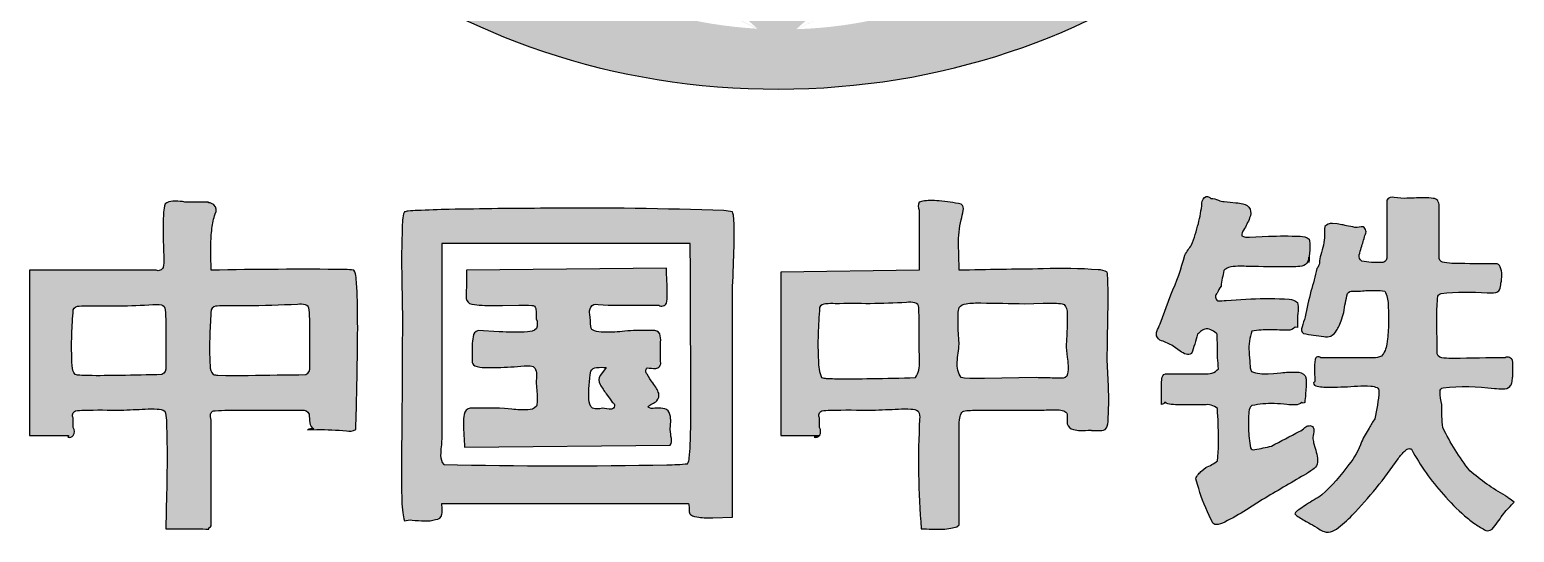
# Model space of a CAD drawing. Extents: x 6827379 to 6887889, y 99218 to 177608.
# Drawn here: x 6885121 to 6886151, y 130806 to 131154 of the extents above; entities that cross this region are included whole.
import ezdxf

# ---------------------------------------------------------------- set-up
doc = ezdxf.new("R2010")
doc.units = 0
doc.header["$LTSCALE"] = 1000
doc.header["$MEASUREMENT"] = 0
doc.linetypes.add('CONTINOUS', pattern=[2000000.0, 1000000.0, 1000000.0])
doc.layers.add('公司徽标', color=7, linetype='Continuous')
doc.layers.add('校对1', color=2, linetype='Continuous')

# ---------------------------------------------------------------- blocks, each defined once
blk = doc.blocks.new('徽标')
h = blk.add_hatch(color=256)
edge = h.paths.add_edge_path()
edge.add_ellipse((364018.3, -335679.1), major_axis=(-869.7, 0), ratio=0.832913, start_angle=188.1305, end_angle=531.8695)
edge.add_line((364879.3, -335781.5), (364645.2, -335781.5))
edge.add_ellipse((364025.8, -335679.1), major_axis=(0, 641.6), ratio=0.977882, start_angle=597.9537, end_angle=620.8115, ccw=False)
edge.add_arc((364026.1, -336728.9), 886.4, 53.1579, 55.1115)
edge.add_line((364533.2, -336001.8), (364546.1, -335950.7))
edge.add_line((364546.1, -335950.7), (364441.5, -335950.7))
edge.add_arc((363803.5, -336965.2), 1198.5, 57.8335, 63.4813)
edge.add_line((364338.6, -335892.8), (364434, -335892.8))
edge.add_line((364434, -335892.8), (364428.4, -335920.5))
edge.add_line((364428.4, -335920.5), (364550.3, -335920.5))
edge.add_line((364550.3, -335920.5), (364576.1, -335823.3))
edge.add_line((364576.1, -335823.3), (364224.8, -335823.3))
edge.add_line((364224.8, -335823.3), (364220.3, -335864))
edge.add_arc((364026.1, -336728.9), 886.4, 77.3511, 78.9883)
edge.add_line((364195.5, -335858.8), (364199.2, -335823.3))
edge.add_line((364199.2, -335823.3), (363851, -335823.3))
edge.add_line((363851, -335823.3), (363856.4, -335858.9))
edge.add_arc((364026.1, -336728.9), 886.4, 101.0415, 102.4571)
edge.add_line((363834.9, -335863.3), (363828.5, -335823.3))
edge.add_line((363828.5, -335823.3), (363470.6, -335823.3))
edge.add_line((363470.6, -335823.3), (363519.5, -336001.6))
edge.add_arc((364026.1, -336728.9), 886.4, 124.8615, 126.8755)
edge.add_ellipse((364025.8, -335679.1), major_axis=(0, 641.6), ratio=0.977882, start_angle=450.9671, end_angle=482.0789, ccw=False)
edge.add_line((363398.5, -335689.9), (363686.8, -335689.9))
edge.add_spline(control_points=[(363686.8, -335689.9), (363688.9, -335722.9), (363691.5, -335765), (363697.3, -335806.6), (363698.7, -335823.3)], knot_values=[2303.032966, 2303.032966, 2303.032966, 2303.032966, 2685.58307, 2791.009081, 2791.009081, 2791.009081, 2791.009081], degree=3, periodic=0)
edge.add_line((363698.7, -335823.3), (363722.2, -335823.3))
edge.add_spline(control_points=[(363722.2, -335823.3), (363721.3, -335818), (363720.6, -335799.6), (363719.2, -335790.1), (363718.7, -335785.9), (363717.8, -335779.1), (363717.5, -335782.1), (363717, -335777.1), (363716.7, -335774.6), (363715.9, -335767), (363715.4, -335762), (363714, -335746.9), (363713.2, -335736.7), (363711.6, -335713.9), (363710.8, -335701.2), (363709.9, -335689.9)], knot_values=[2288.744103, 2288.744103, 2288.744103, 2288.744103, 2352.11953, 2352.11953, 2403.26372, 2403.26372, 2433.243071, 2433.243071, 2463.222421, 2463.222421, 2523.181122, 2523.181122, 2643.098524, 2643.098524, 2791.009081, 2791.009081, 2791.009081, 2791.009081], degree=3, periodic=0)
edge.add_line((363709.9, -335689.9), (363936.6, -335689.9))
edge.add_arc((363799.7, -335509.8), 226.3, 285.3053, 307.2601, ccw=False)
edge.add_arc((363840.1, -335658.9), 71.8, 276.7251, 285.5924, ccw=False)
edge.add_line((363848.5, -335730.2), (363748.9, -335740.7))
edge.add_line((363748.9, -335740.7), (363743.4, -335741))
edge.add_arc((363742.9, -335762), 21, 88.7111, 119.3613)
edge.add_arc((363736.6, -335751.8), 9.08, 116.4483, 177.5678)
edge.add_line((363727.6, -335751.4), (363727.6, -335794.9))
edge.add_line((363727.6, -335794.9), (364309.6, -335794.9))
edge.add_line((364309.6, -335794.9), (364309.6, -335751.4))
edge.add_arc((364300.5, -335751.8), 9.08, 2.4322, 63.5517)
edge.add_arc((364294.2, -335762), 21, 60.6387, 91.2889)
edge.add_line((364293.7, -335741), (364288.2, -335740.7))
edge.add_line((364288.2, -335740.7), (364188.6, -335730.2))
edge.add_arc((364197, -335658.9), 71.8, 254.4076, 263.2749, ccw=False)
edge.add_arc((364237.5, -335509.8), 226.3, 232.7399, 254.6947, ccw=False)
edge.add_line((364100.5, -335689.9), (364326.6, -335689.9))
edge.add_spline(control_points=[(364326.6, -335689.9), (364325.8, -335701.2), (364325, -335713.9), (364323.4, -335736.7), (364322.6, -335746.9), (364321.2, -335762), (364320.7, -335767), (364319.9, -335774.6), (364319.6, -335777.1), (364319, -335782.1), (364318.7, -335779.1), (364317.9, -335785.9), (364317.3, -335790.1), (364316, -335799.6), (364315.2, -335818), (364314.4, -335823.3)], knot_values=[2288.744103, 2288.744103, 2288.744103, 2288.744103, 2436.65466, 2436.65466, 2556.572062, 2556.572062, 2616.530763, 2616.530763, 2646.510113, 2646.510113, 2676.489464, 2676.489464, 2727.633654, 2727.633654, 2791.009081, 2791.009081, 2791.009081, 2791.009081], degree=3, periodic=0)
edge.add_line((364314.4, -335823.3), (364337.9, -335823.3))
edge.add_spline(control_points=[(364337.9, -335823.3), (364339.3, -335806.6), (364345.1, -335765), (364347.7, -335722.9), (364349.8, -335689.9)], knot_values=[2306.755171, 2306.755171, 2306.755171, 2306.755171, 2412.17994, 2794.730045, 2794.730045, 2794.730045, 2794.730045], degree=3, periodic=0)
edge.add_line((364349.8, -335689.9), (364653.2, -335689.9))
edge.add_line((364653.2, -335689.9), (364653.2, -335668.2))
edge.add_line((364653.2, -335668.2), (364349.8, -335668.2))
edge.add_spline(control_points=[(364349.8, -335668.2), (364347.7, -335635.2), (364343.4, -335566.7), (364330.8, -335499.4), (364322.3, -335464.7)], knot_values=[1999.885526, 1999.885526, 1999.885526, 1999.885526, 2382.43563, 2794.730045, 2794.730045, 2794.730045, 2794.730045], degree=3, periodic=0)
edge.add_arc((364026.1, -334629.2), 886.4, 289.5184, 306.8421)
edge.add_ellipse((364025.8, -335679.1), major_axis=(0, 641.6), ratio=0.977882, start_angle=279.1885, end_angle=302.0463, ccw=False)
edge.add_line((364645.2, -335576.6), (364879.3, -335576.6))
edge = h.paths.add_edge_path(flags=16)
edge.add_ellipse((364025.8, -335679.1), major_axis=(0, 641.6), ratio=0.977882, start_angle=363.1752, end_angle=415.8266, ccw=False)
edge.add_spline(control_points=[(363991.1, -335038.5), (363936.5, -335086.5), (363813.4, -335194.8), (363746, -335348.9), (363721.6, -335436.9)], knot_values=[0, 0, 0, 0, 836.015491, 1885.753275, 1885.753275, 1885.753275, 1885.753275], degree=3, periodic=0)
edge.add_arc((364026.1, -334629.2), 863.2, 233.0077, 249.3367, ccw=False)
edge = h.paths.add_edge_path(flags=16)
edge.add_spline(control_points=[(363743.5, -335444.8), (363744, -335442.8), (363744.6, -335440.8), (363751.4, -335416.8), (363758.4, -335394.9), (363774.4, -335352.1), (363783.2, -335331), (363802.8, -335290.2), (363813.6, -335270.3), (363830.9, -335242.3), (363836.7, -335233.5), (363845.7, -335220.6), (363848.7, -335216.3), (363853.4, -335210), (363854.9, -335208), (363858.1, -335203.8), (363859.7, -335201.7), (363866.7, -335192.9), (363872.2, -335186.2), (363877.9, -335179.6)], knot_values=[700.303191, 700.303191, 700.303191, 700.303191, 725.013408, 725.013408, 994.515531, 994.515531, 1264.017653, 1264.017653, 1533.519776, 1533.519776, 1660.506228, 1660.506228, 1723.999454, 1723.999454, 1755.746067, 1755.746067, 1787.49268, 1787.49268, 1892.743739, 1892.743739, 1892.743739, 1892.743739], degree=3, periodic=0)
edge.add_line((363877.9, -335179.6), (363877.9, -335250.7))
edge.add_arc((363885.7, -335250.5), 7.76, 181.1961, 233.8189)
edge.add_arc((363944.7, -335160.8), 115.1, 236.5082, 250.1075)
edge.add_arc((363617.3, -336044.5), 827.3, 67.8073, 69.6123, ccw=False)
edge.add_arc((363897.7, -335354.3), 82.3, 52.8031, 67.091, ccw=False)
edge.add_arc((363918.3, -335326.1), 47.4, 26.7447, 51.9911, ccw=False)
edge.add_arc((363868.1, -335347.2), 101.8, 14.1631, 24.6132, ccw=False)
edge.add_arc((363131.2, -335487.6), 851.7, -0.2523, 11.1927, ccw=False)
edge.add_arc((364026.1, -334629.2), 863.2, 250.8834, 267.1328, ccw=False)
edge = h.paths.add_edge_path(flags=16)
edge.add_arc((364026.1, -334629.2), 886.4, 233.1245, 249.4905)
edge.add_spline(control_points=[(363715.6, -335459.5), (363706.4, -335495.9), (363693.3, -335565), (363688.9, -335635.2), (363686.8, -335668.2)], knot_values=[1975.369182, 1975.369182, 1975.369182, 1975.369182, 2408.458977, 2791.009081, 2791.009081, 2791.009081, 2791.009081], degree=3, periodic=0)
edge.add_line((363686.8, -335668.2), (363398.5, -335668.2))
edge.add_ellipse((364025.8, -335679.1), major_axis=(0, 641.6), ratio=0.977882, start_angle=417.9211, end_angle=449.0329, ccw=False)
edge = h.paths.add_edge_path(flags=16)
edge.add_spline(control_points=[(363939.7, -335116), (363951.3, -335105), (363963.2, -335094.2), (363985.5, -335074.3), (363996, -335065.1), (364018.3, -335051.3)], knot_values=[0, 0, 0, 0, 187.462886, 187.462886, 347.795996, 347.795996, 347.795996, 347.795996], degree=3, periodic=0)
edge.add_spline(control_points=[(364018.3, -335051.3), (364040.6, -335065.1), (364051, -335074.3), (364073.4, -335094.2), (364085.3, -335105), (364096.9, -335116)], knot_values=[0, 0, 0, 0, 160.33311, 160.33311, 347.795996, 347.795996, 347.795996, 347.795996], degree=3, periodic=0)
edge.add_line((364096.9, -335116), (363939.7, -335116))
edge = h.paths.add_edge_path(flags=16)
edge.add_arc((364026.1, -334629.2), 886.4, 250.9997, 267.1851)
edge.add_arc((362746.9, -335486.6), 1236, 352.6731, 358.7013, ccw=False)
edge.add_arc((363921.9, -335634.4), 51.8, 319.238, 349.0841, ccw=False)
edge.add_line((363961.2, -335668.2), (363709.9, -335668.2))
edge.add_spline(control_points=[(363709.9, -335668.2), (363710.8, -335656.9), (363711.6, -335644.3), (363713.2, -335621.4), (363714, -335611.3), (363715.4, -335596.1), (363715.9, -335591.1), (363716.7, -335583.6), (363717, -335581.1), (363717.5, -335576.1), (363717.8, -335573.6), (363718.7, -335566.8), (363719.2, -335562.6), (363722.2, -335541.3), (363725.1, -335524.3), (363730.3, -335498.9), (363732.1, -335490.4), (363735, -335477.7), (363736, -335473.5), (363737.2, -335468.7), (363737.4, -335468), (363737.6, -335467.4)], knot_values=[1984.398737, 1984.398737, 1984.398737, 1984.398737, 2132.309294, 2132.309294, 2252.226696, 2252.226696, 2312.185397, 2312.185397, 2342.164748, 2342.164748, 2372.144098, 2372.144098, 2423.288288, 2423.288288, 2628.931724, 2628.931724, 2731.753442, 2731.753442, 2783.164301, 2783.164301, 2791.009081, 2791.009081, 2791.009081, 2791.009081], degree=3, periodic=0)
edge = h.paths.add_edge_path(flags=16)
edge.add_ellipse((364025.8, -335679.1), major_axis=(0, 641.6), ratio=0.977882, start_angle=304.1408, end_angle=358.2672, ccw=False)
edge.add_arc((364026.1, -334629.2), 863.2, 289.654, 306.9589, ccw=False)
edge.add_spline(control_points=[(364316.5, -335442.1), (364292.1, -335352.3), (364224.4, -335195.7), (364099.7, -335086), (364044.8, -335037.8)], knot_values=[0, 0, 0, 0, 1070.566713, 1910.303168, 1910.303168, 1910.303168, 1910.303168], degree=3, periodic=0)
edge = h.paths.add_edge_path(flags=16)
edge.add_arc((364118.8, -335326.1), 47.4, 128.0089, 153.2553, ccw=False)
edge.add_arc((364139.4, -335354.3), 82.3, 112.909, 127.1969, ccw=False)
edge.add_arc((364419.8, -336044.5), 827.3, 110.3877, 112.1927, ccw=False)
edge.add_arc((364092.5, -335160.8), 115.1, 289.8925, 303.4918)
edge.add_arc((364151.4, -335250.5), 7.76, 306.1811, 358.8039)
edge.add_line((364159.2, -335250.7), (364159.2, -335180.2))
edge.add_spline(control_points=[(364159.2, -335180.2), (364164.7, -335186.6), (364170.1, -335193.1), (364176.9, -335201.7), (364178.5, -335203.8), (364181.6, -335208), (364183.2, -335210), (364187.9, -335216.3), (364190.9, -335220.6), (364199.9, -335233.5), (364205.7, -335242.3), (364223, -335270.3), (364233.8, -335290.2), (364253.4, -335331), (364262.2, -335352.1), (364278.1, -335394.9), (364285.2, -335416.8), (364292.5, -335442.4), (364293.5, -335446), (364294.4, -335449.7)], knot_values=[703.550588, 703.550588, 703.550588, 703.550588, 805.554251, 805.554251, 837.300864, 837.300864, 869.047477, 869.047477, 932.540702, 932.540702, 1059.527154, 1059.527154, 1329.029277, 1329.029277, 1598.5314, 1598.5314, 1868.033523, 1868.033523, 1912.484879, 1912.484879, 1912.484879, 1912.484879], degree=3, periodic=0)
edge.add_arc((364026.1, -334629.2), 863.2, 271.8586, 288.1086, ccw=False)
edge.add_arc((364905.9, -335487.6), 851.7, 168.8073, 180.2945, ccw=False)
edge.add_arc((364169.1, -335347.2), 101.8, 155.3868, 165.8369, ccw=False)
edge = h.paths.add_edge_path(flags=16)
edge.add_arc((364026.1, -334629.2), 886.4, 271.8334, 288.0109)
edge.add_spline(control_points=[(364300.2, -335472.2), (364301, -335475.5), (364301.8, -335478.7), (364304.5, -335490.4), (364306.3, -335498.9), (364311.5, -335524.3), (364314.4, -335541.3), (364317.3, -335562.6), (364317.9, -335566.8), (364318.7, -335573.6), (364319, -335576.1), (364319.6, -335581.1), (364319.9, -335583.6), (364320.7, -335591.1), (364321.2, -335596.1), (364322.6, -335611.3), (364323.4, -335621.4), (364325, -335644.3), (364325.8, -335656.9), (364326.6, -335668.2)], knot_values=[2004.12379, 2004.12379, 2004.12379, 2004.12379, 2043.654376, 2043.654376, 2146.476094, 2146.476094, 2352.11953, 2352.11953, 2403.26372, 2403.26372, 2433.243071, 2433.243071, 2463.222421, 2463.222421, 2523.181122, 2523.181122, 2643.098524, 2643.098524, 2791.009081, 2791.009081, 2791.009081, 2791.009081], degree=3, periodic=0)
edge.add_line((364326.6, -335668.2), (364075.9, -335668.2))
edge.add_arc((364115.2, -335634.4), 51.8, 190.9159, 220.762, ccw=False)
edge.add_arc((365290.2, -335486.6), 1236, 181.3273, 187.3269, ccw=False)
h.paths.add_polyline_path([(363715.7, -335884.4), (363721.7, -335932.8), (363625.1, -335932.8), (363617.8, -335884.4)], flags=16)
edge = h.paths.add_edge_path(flags=16)
edge.add_arc((364026.1, -336728.9), 863.2, 101.1487, 102.5846, ccw=False)
edge.add_line((363859.2, -335882), (363887.5, -336110.3))
edge.add_line((363887.5, -336110.3), (364173.5, -336110.3))
edge.add_line((364173.5, -336110.3), (364181.5, -336025.9))
edge.add_line((364181.5, -336025.9), (363974.8, -336025.9))
edge.add_line((363974.8, -336025.9), (363971.8, -335990.1))
edge.add_line((363971.8, -335990.1), (364183.1, -335990.1))
edge.add_line((364183.1, -335990.1), (364189.9, -335933.7))
edge.add_line((364189.9, -335933.7), (363965.7, -335933.7))
edge.add_line((363965.7, -335933.7), (363962.7, -335897.2))
edge.add_line((363962.7, -335897.2), (364191.5, -335897.1))
edge.add_line((364191.5, -335897.1), (364193.4, -335882.1))
edge.add_arc((364026.1, -336728.9), 863.2, 77.1543, 78.8258, ccw=False)
edge.add_line((364218.1, -335887.3), (364197.1, -336110.3))
edge.add_line((364197.1, -336110.3), (364209.1, -336110.3))
edge.add_spline(control_points=[(364209.1, -336110.3), (364204.2, -336118.1), (364199.2, -336125.7), (364190.9, -336137.5), (364187.9, -336141.8), (364183.2, -336148.1), (364181.6, -336150.2), (364178.5, -336154.3), (364176.9, -336156.4), (364170.1, -336165), (364164.7, -336171.5), (364096.9, -336242.2)], knot_values=[703.550588, 703.550588, 703.550588, 703.550588, 814.50267, 814.50267, 877.995896, 877.995896, 909.742509, 909.742509, 941.489122, 941.489122, 1043.492785, 1043.492785, 1043.492785, 1043.492785], degree=3, periodic=0)
edge.add_spline(control_points=[(364096.9, -336242.2), (364085.3, -336253.1), (364073.4, -336263.9), (364051, -336283.9), (364040.6, -336293), (364018.3, -336306.9)], knot_values=[0, 0, 0, 0, 187.462886, 187.462886, 347.795996, 347.795996, 347.795996, 347.795996], degree=3, periodic=0)
edge.add_spline(control_points=[(364018.3, -336306.9), (363996, -336293), (363985.5, -336283.9), (363963.2, -336263.9), (363951.3, -336253.1), (363939.7, -336242.2)], knot_values=[0, 0, 0, 0, 160.33311, 160.33311, 347.795996, 347.795996, 347.795996, 347.795996], degree=3, periodic=0)
edge.add_spline(control_points=[(363939.7, -336242.2), (363872.2, -336171.9), (363866.7, -336165.3), (363859.7, -336156.4), (363858.1, -336154.3), (363854.9, -336150.2), (363853.4, -336148.1), (363848.7, -336141.8), (363845.7, -336137.5), (363837.4, -336125.7), (363832.4, -336118.1), (363827.5, -336110.3)], knot_values=[700.303191, 700.303191, 700.303191, 700.303191, 805.554251, 805.554251, 837.300864, 837.300864, 869.047477, 869.047477, 932.540702, 932.540702, 1043.492785, 1043.492785, 1043.492785, 1043.492785], degree=3, periodic=0)
edge.add_line((363827.5, -336110.3), (363877.6, -336110.3))
edge.add_line((363877.6, -336110.3), (363776, -336000.1))
edge.add_line((363776, -336000.1), (363853.5, -336000.1))
edge.add_line((363853.5, -336000.1), (363838.1, -335886.5))
edge = h.paths.add_edge_path(flags=16)
edge.add_line((363654.7, -336016.7), (363746.8, -336110.3))
edge.add_line((363746.8, -336110.3), (363800.2, -336110.3))
edge.add_spline(control_points=[(363800.2, -336110.3), (363811.9, -336129.8), (363864.7, -336208.5), (363936.5, -336271.7), (363991.1, -336319.7)], knot_values=[0, 0, 0, 0, 263.302181, 1099.317672, 1099.317672, 1099.317672, 1099.317672], degree=3, periodic=0)
edge.add_ellipse((364025.8, -335679.1), major_axis=(0, 641.6), ratio=0.977882, start_angle=492.2251, end_angle=536.8248, ccw=False)
edge.add_line((363561.2, -336110.3), (363680.2, -336110.3))
edge.add_line((363680.2, -336110.3), (363654.7, -336016.7))
edge = h.paths.add_edge_path(flags=16)
edge.add_line((363525.8, -336025.5), (363542.1, -336087.6))
edge.add_ellipse((364025.8, -335679.1), major_axis=(0, 641.6), ratio=0.977882, start_angle=484.1734, end_angle=489.5524, ccw=False)
edge.add_arc((364026.1, -336728.9), 863.2, 125.4282, 126.9923, ccw=False)
h.paths.add_polyline_path([(364332.3, -335921.8, -0.027016), (364420.7, -335969.7), (364409.1, -336036.8), (364316, -336036.8)], flags=16)
edge = h.paths.add_edge_path(flags=16)
edge.add_line((364236.3, -336110.3), (364490.5, -336110.3))
edge.add_ellipse((364025.8, -335679.1), major_axis=(0, 641.6), ratio=0.977882, start_angle=541.7328, end_angle=587.7749, ccw=False)
edge.add_spline(control_points=[(364044.8, -336320.4), (364099.7, -336272.1), (364171.7, -336208.8), (364224.7, -336129.8), (364236.3, -336110.3)], knot_values=[0, 0, 0, 0, 839.736455, 1102.997931, 1102.997931, 1102.997931, 1102.997931], degree=3, periodic=0)
edge = h.paths.add_edge_path(flags=16)
edge.add_arc((364026.1, -336728.9), 863.2, 53.0411, 54.4901, ccw=False)
edge.add_ellipse((364025.8, -335679.1), major_axis=(0, 641.6), ratio=0.977882, start_angle=591.2131, end_angle=595.8592, ccw=False)
edge.add_line((364514.9, -336081), (364527.5, -336026.3))
h = blk.add_hatch(color=256)
h.paths.add_polyline_path([(363433.7, -336664.8, 0.145327), (363430.7, -336654.7, 0.036094), (363418.9, -336653.7, 0.007832), (363232.7, -336654.7, -0.01136), (363232.2, -336620.2, -0.024468), (363233.6, -336596.8, -0.056682), (363238.1, -336576.6, 0.338715), (363236.5, -336563.9, 0.131927), (363228, -336560.9, -0.426442), (363228.5, -336560.4), (363196.2, -336560.4, -0.048296), (363192.8, -336559.4, 0.03083), (363179.6, -336559.1, 0.187842), (363168.9, -336562.8, 0.092708), (363166.5, -336574.2, 0.02134), (363166.1, -336610.7), (363166.9, -336638.5, -0.055893), (363165.9, -336650.8, -0.428914), (363156.2, -336654.7), (363107.3, -336654.7), (362980.6, -336654.7), (362980.6, -336883.8), (363034.5, -336883.8, -0.473253), (363033.5, -336886.1, 0.331351), (363041.2, -336883.8, 0.271547), (363041.2, -336873), (363041.2, -336859.6, -0.4744), (363044.2, -336849.9, -0.041814), (363055.8, -336848.7, -0.007932), (363107.3, -336848.8, 0.002372), (363141, -336847.3, -0.028746), (363157.8, -336847.2, -0.143566), (363168.3, -336850.1, -0.083678), (363170.4, -336862.7, -0.01506), (363171, -336949.1, -0.001448), (363169.6, -337013.2), (363212.4, -337013.2, 0.010181), (363229.4, -337013.7, 0.878796), (363228.2, -337012.6, 0.369309), (363232.7, -337007.8), (363232.7, -336905.4), (363232.7, -336865, -0.019189), (363231.7, -336856.6, -0.488311), (363238.2, -336849.6, -0.018632), (363273.5, -336848.6), (363345.2, -336848.8, -0.021916), (363358.4, -336848.8, -0.318722), (363368.7, -336854.3, 0.025293), (363369.9, -336867.9, 0.234334), (363375.2, -336874.6, 0.110469), (363366.2, -336876.1), (363379.5, -336875.8, -0.026848), (363420.4, -336877.5, 0.172396), (363433.4, -336875.7, 0.003857), (363435.8, -336762.8, 0.010334), (363435.4, -336689.3, 0.019711)])
h.paths.add_polyline_path([(363281.2, -336704.1, 0.011662), (363352.4, -336702.1, -0.062185), (363361.9, -336702.3, -0.405263), (363368.7, -336709.6, -0.021125), (363369.4, -336727, -0.00153), (363369.5, -336767.9, -0.011346), (363369.5, -336788.8, -0.335965), (363364.1, -336799.4, -0.000794), (363284.1, -336800.5, -0.006869), (363253, -336800.6), (363241.8, -336800.3, -0.047411), (363235.4, -336799.4, -0.181402), (363231.2, -336787.1, -0.026029), (363230.8, -336743.6, -0.013755), (363232.7, -336709.5, -0.313105), (363241.1, -336704.4, -0.029702), (363254.3, -336704.1, -0.002646)], flags=16)
h.paths.add_polyline_path([(363168.8, -336709.6, -0.021125), (363169.6, -336727, -0.00153), (363169.6, -336767.9, -0.011346), (363169.7, -336788.8, -0.335965), (363164.2, -336799.4, -0.001058), (363106.3, -336800.7, -0.005745), (363061.6, -336800.9, -0.013135), (363050.4, -336800.4, -0.047972), (363043.9, -336799.4, -0.181402), (363039.7, -336787.1, -0.026029), (363039.2, -336743.6, -0.013755), (363041.2, -336709.5, -0.313105), (363049.5, -336704.4, -0.029702), (363062.7, -336704.1, -0.001705), (363104.6, -336704.1, 0.014999), (363151.8, -336702.4, -0.059096), (363162.5, -336702.6, -0.398693)], flags=16)
h = blk.add_hatch(color=256)
h.paths.add_polyline_path([(364477.7, -336678.9, 0.009217), (364477.3, -336664.8, 0.043894), (364476.5, -336657.4, 0.138894), (364464.2, -336654.1, 0.028249), (364387.6, -336652.8, 0.001641), (364271, -336654.7, 0.002888), (364270.2, -336619.3, -0.060243), (364273.7, -336584.6, 0.033409), (364276.6, -336571.8, 0.338221), (364273.7, -336563.1, 0.037626), (364243.3, -336558.6, 0.040059), (364230.3, -336558, 0.028823), (364220.7, -336558.7), (364215.7, -336560.4, 0.271547), (364215.7, -336571.2), (364215.7, -336584.6), (364215.7, -336654.7), (364023.7, -336657.4), (364023.7, -336883.8), (364077.3, -336883.8, 0.271547), (364077.3, -336873), (364077.3, -336859.6, -0.4744), (364080.4, -336849.9, -0.042205), (364092.1, -336848.7, -0.006978), (364150.4, -336848.8, 0.002182), (364187, -336847.3, -0.028746), (364203.9, -336847.2, -0.143566), (364214.3, -336850.1, -0.136227), (364216.2, -336861.4, 0.033793), (364218.4, -337013.2, 0.013542), (364248.2, -337013.9, 0.059079), (364259.7, -337012.4, 0.051365), (364267.9, -337010.6), (364271, -337007.8), (364271, -336878.4, -0.033233), (364271.6, -336862, -0.084183), (364273.9, -336853.5, -0.294342), (364280.2, -336849.4, -0.018146), (364300.1, -336848.8, -0.000584), (364386.3, -336848.8, -0.015951), (364406.8, -336848.2, -0.087675), (364416.3, -336849.7, -0.2316), (364421.2, -336854.6, -0.016613), (364421, -336867.7, 0.291168), (364429.7, -336875.4, 0.076289), (364438.4, -336876.9, 0.022023), (364453.7, -336876.4, 0.141211), (364454.9, -336876.8, 0.019303), (364464.9, -336877.2, 0.070237), (364473.8, -336875.8, 0.180819), (364477.7, -336865, 0.031741), (364478.2, -336815.9), (364476.5, -336778.7, 0.001379), (364477.6, -336718.3, 0.005525)])
h.paths.add_polyline_path([(364214.9, -336706.6, -0.013304), (364215.6, -336734.3, -0.00186), (364215.7, -336767.9, -0.017424), (364215.8, -336781.5, -0.176203), (364210.3, -336803.7, -0.001007), (364149.4, -336805, -0.004974), (364097.8, -336805.1, -0.013135), (364086.6, -336804.7, -0.047972), (364080, -336803.7, -0.097687), (364075.8, -336779.8, -0.031249), (364075.4, -336743.6, -0.012649), (364077.3, -336706.5, -0.313105), (364085.7, -336701.4, -0.029703), (364098.9, -336701.1, -0.001462), (364147.7, -336701.1, 0.014118), (364197.9, -336699.4, -0.059096), (364208.6, -336699.6, -0.398693)], flags=16)
h.paths.add_polyline_path([(364271, -336706.5, -0.219693), (364280.6, -336701.2, -0.047002), (364301.3, -336700.1, -0.001201), (364362, -336701.1), (364387.5, -336700.3, -0.013828), (364406.4, -336700.5, -0.065229), (364416.7, -336702.1, -0.217486), (364421.1, -336714.7, -0.016738), (364420.6, -336742.7, 0.010688), (364419.8, -336757.1, 0.042423), (364420.9, -336775.2, -0.083844), (364421.7, -336798.6, -0.396291), (364412.1, -336804.5, -0.014245), (364400.3, -336804.2, 0.009302), (364378.2, -336803.7), (364306.1, -336804.7, -0.010432), (364286.1, -336804.9), (364278.5, -336804.5), (364273.7, -336803.7, -0.162044), (364268.5, -336782.1, -0.035937), (364269.7, -336769.4, 0.031312), (364271, -336757.1), (364269.9, -336736.9, -0.010921), (364269.7, -336715, -0.070142)], flags=16)
for points in [[(364756.8, -336870.4, -0.515305), (364763.5, -336876.5, -0.015129), (364762.2, -336886.5, 0.054113), (364763.2, -336894.1), (364765.3, -336901.6, -0.027596), (364768.2, -336912.5, -0.108972), (364768.1, -336923.7, -0.153415), (364762, -336931, -0.024532), (364750.1, -336938.8, 0.002982), (364692.2, -336972.9), (364670.1, -336986.9, -0.026216), (364639.7, -337004, -0.100176), (364627.7, -337007.6, -0.287638), (364622.2, -337003.8), (364618.3, -336994.9, -0.052514), (364602.1, -336951.8), (364599.7, -336944.1, -0.147851), (364603.2, -336937.7, -0.049061), (364608, -336932.8), (364613.3, -336928.1, 0.088869), (364629.6, -336918.9), (364630.4, -336913.8), (364630.8, -336906.4, 0.011782), (364631.1, -336887.9, 0.01651), (364629.6, -336846.7, 0.235341), (364611.3, -336841.5, 0.019468), (364601.8, -336841.2), (364589.4, -336841.2, -0.013014), (364565.5, -336841, -0.135633), (364556.4, -336837.9, -0.393479), (364552, -336840.7), (364552, -336813.7, -0.058295), (364552.6, -336805.2, -0.329843), (364557.4, -336798.3), (364584.3, -336798.3), (364611.3, -336798.3, 0.255089), (364630.9, -336791.5, 0.022551), (364629.6, -336776, 0.014268), (364629.2, -336743.3, 0.191278), (364614, -336735.9, 0.130603), (364607.4, -336738.6, 0.046573), (364602, -336743.6, -0.026161), (364593.6, -336770.4, -0.220866), (364585.9, -336771.2, -0.075162), (364578.1, -336767.1), (364568, -336760, 0.057729), (364552, -336752.5, -0.232643), (364545.1, -336745.9, -0.152987), (364545.6, -336739.7, -0.03095), (364549.9, -336729.2), (364565, -336688.6, 0.043486), (364584.3, -336633.6, -0.040882), (364593.8, -336619.7, 0.022042), (364603.2, -336590, 0.03226), (364608.2, -336561.8, -0.28909), (364614, -336552.3, -0.211321), (364620.3, -336555, -0.13454), (364631, -336557.7, 0.046625), (364639, -336559.5), (364647.2, -336560.4), (364655.4, -336561, -0.047097), (364664.9, -336562.5, -0.221046), (364675, -336569.8, -0.182513), (364674.3, -336582.2, -0.051659), (364666, -336598.9, 0.211896), (364663.4, -336607, 0.156096), (364674.2, -336608.9), (364700.6, -336607.6, -0.023146), (364744.3, -336607.6, -0.182165), (364756.8, -336611.6, -0.063881), (364757.9, -336618.5, -0.024734), (364757.8, -336626.9, 0.005223), (364756.7, -336643.9), (364756.4, -336636.8, -0.06612), (364755.2, -336642.8, -0.267154), (364747, -336648.9, -0.043967), (364735.8, -336650, -0.00109), (364679.6, -336649.7), (364669.4, -336649.4, 0.015258), (364658, -336649.2, 0.071235), (364644.9, -336651, 0.117738), (364638.7, -336655, 0.024114), (364634.6, -336676.8, 0.032444), (364629.2, -336686.3, 0.457091), (364629.8, -336697.2, 0.022962), (364641.8, -336696.6), (364675.8, -336694.6, -0.02986), (364729.3, -336694.9, -0.194484), (364740.7, -336699.3, -0.08467), (364741.5, -336711.2, 0.033577), (364740.6, -336724.8), (364740.8, -336734), (364737.5, -336733.8, -0.229111), (364727.2, -336738, -0.013909), (364715.7, -336737.6, 0.016048), (364702.9, -336737.3, 0.037272), (364677.5, -336739.1, 0.109246), (364673.5, -336767.7, 0.010938), (364674.8, -336784.7, 0.11743), (364676.9, -336795.2, 0.10206), (364700.2, -336798.3), (364707.4, -336797.8), (364717.5, -336796.9, -0.034125), (364739.5, -336796.1, -0.23759), (364751.4, -336801, -0.103909), (364752.7, -336806, -0.022566), (364752.6, -336817.5, -0.014211), (364750.9, -336838, -0.464286), (364746.7, -336838, -0.163748), (364737.9, -336841.5, -0.045187), (364725.4, -336841, 0.022771), (364708.4, -336839.7, 0.054391), (364677.5, -336842.4, 0.228188), (364673.2, -336850.9, 0.024184), (364672.7, -336874.7, 0.034564), (364675.5, -336900.9, 0.485447), (364681.5, -336903.3, 0.022663), (364704.7, -336898.7, -0.004819), (364743.8, -336878.2, 0.078317), (364751, -336872.9, -0.222849)], [(365024.4, -336661.4, 0.088361), (365022.2, -336649.8, 0.307129), (365016.1, -336645.6, -0.00553), (364958.6, -336645.4, -0.035674), (364944.8, -336644.1, -0.350088), (364937.4, -336638.5), (364937.4, -336587.3, 0.009125), (364937.4, -336564.8, 0.126545), (364935.4, -336558, 0.170192), (364929.7, -336555, 0.034245), (364917.6, -336554.3, 0.004399), (364888.9, -336555), (364875.2, -336553.9, 0.353686), (364864.6, -336557.7), (364864.6, -336619.7, -0.008098), (364864.8, -336638.1, -0.420011), (364856.6, -336643.9, -0.063843), (364830.1, -336642.1, -0.334319), (364826.6, -336633.3, -0.034713), (364829.3, -336623.5, 0.017785), (364834.3, -336606.3, 0.449734), (364832, -336594.4, -0.015899), (364820.6, -336595.4, 0.06068), (364808.6, -336593.1, 0.033309), (364802.5, -336591.6), (364795.8, -336590.5), (364789.2, -336590, 0.271764), (364778.8, -336594.1, 0.088178), (364778.4, -336606.2, -0.056393), (364776.6, -336620.7, -0.024125), (364773, -336633.2, 0.069924), (364771.3, -336644.7, -0.143709), (364767.6, -336652.4, -0.020862), (364759.5, -336683.7, 0.018367), (364751.4, -336719.4, 0.007485), (364747.1, -336733.4, 0.37932), (364749, -336742.5, 0.016594), (364777.4, -336746.5, 0.138217), (364787, -336746, 0.130416), (364795.1, -336738.4, 0.040466), (364798.6, -336731.8), (364801.4, -336724.8, 0.015587), (364805.3, -336713.2, -0.038575), (364810.2, -336686.8, -0.227015), (364817.5, -336683.6), (364826, -336683.7, 0.017733), (364835.6, -336682.8, -0.037946), (364861.9, -336683.6, -0.13318), (364866.5, -336702, -0.02753), (364866.8, -336738.1, -0.013211), (364865.8, -336749.8), (364864.6, -336757.1, -0.149334), (364857.4, -336774.1, -0.090803), (364846.4, -336776.2, -0.012292), (364835, -336776.1), (364773, -336776.1, 0.56814), (364765.1, -336778.3, 0.041726), (364764.5, -336793.6), (364764.9, -336808.4, -0.240465), (364763, -336810.9, 0.451271), (364768.1, -336815.4, 0.053565), (364787.1, -336817.1, 0.013045), (364823.9, -336815.3, -0.032116), (364842.8, -336815.4, -0.093925), (364851.2, -336817.5, -0.336887), (364853.9, -336822.4, -0.044889), (364848, -336860.7, -0.006691), (364840.1, -336873.6, 0.021342), (364829.6, -336892.7, -0.087619), (364812.2, -336924.3, -0.04329), (364774.7, -336966.4, -0.008453), (364753.2, -336979.5), (364742.8, -336987, 0.251277), (364737, -336992.8, 0.082222), (364742.9, -336997.3, 0.008301), (364758.6, -337006.3, -0.017217), (364770.5, -337013.6, 0.040908), (364777.8, -337017.2, 0.095874), (364783.9, -337018.2, 0.111742), (364794, -337014.2, 0.047901), (364816.9, -336994.5, 0.038797), (364880.2, -336916.7, -0.06276), (364890.4, -336905.1, -0.419077), (364899.1, -336903.1, 0.058877), (364943.3, -336965.8, 0.03329), (364972.8, -336995.2, 0.025034), (364987.9, -337007, 0.035507), (365002.2, -337015.6, 0.323283), (365012.9, -337011.6, 0.036237), (365020.3, -337001.8, -0.021357), (365027.1, -336992.2, -0.022319), (365041.7, -336976.5, 0.05201), (365033.8, -336970.9, 0.004998), (365028.9, -336967.3, -0.053239), (364980.1, -336932.8, -0.058212), (364942.6, -336873, -0.034778), (364941.1, -336841.1, -0.051671), (364938.8, -336822.9, -0.413929), (364942.9, -336817.8, -0.058492), (365014.1, -336818.6, 0.028808), (365026.1, -336819.3, 0.204147), (365035.8, -336815.9, 0.105686), (365038.2, -336811, 0.050509), (365039.5, -336803.5, 0.042249), (365039.9, -336798.3), (365039.8, -336784.1, 0.098225), (365039.3, -336780.1, 0.467006), (365029.1, -336776.1, 0.003296), (364957.7, -336777.2, -0.02804), (364944, -336776.5, -0.352011), (364934.7, -336770.7), (364934.3, -336719.1, -0.028935), (364935.7, -336690.8, -0.31169), (364940.2, -336687, -0.045242), (365004, -336686, 0.062404), (365016.1, -336685.6, 0.218217), (365021.3, -336681.7, 0.095856), (365023.3, -336672.8, 0.065624)]]:
    blk.add_hatch(color=256).paths.add_polyline_path(points)
h = blk.add_hatch(color=256)
h.paths.add_polyline_path([(363958.7, -336592.3, 0.02128), (363957.9, -336579.9, 0.110503), (363956.3, -336573.9, 0.067567), (363944.4, -336572, 0.011497), (363698.3, -336568.8, 0.004427), (363562.9, -336570.4, 0.006542), (363518.8, -336571.9, 0.011347), (363506.1, -336572.8, 0.071962), (363500.8, -336573.9, 0.099776), (363498.4, -336585.1, 0.018173), (363497.2, -336658.6, 0.002014), (363498.1, -336714, -0.002489), (363496.7, -336923.3, 0.01118), (363497.3, -336974.8, 0.018643), (363498.6, -336991.3, 0.036821), (363500.8, -337002.4, -0.1071), (363512.3, -337001.2, 0.01359), (363529.2, -337002.4, 0.082142), (363544.1, -337000.6, 0.366539), (363553, -336993.1, 0.062297), (363553.2, -336985.6), (363552.7, -336978.2), (363895.1, -336978.2, -0.090784), (363896.3, -336988.8, 0.202151), (363898.3, -336993.7, 0.130115), (363909.7, -336997.2, 0.058672), (363929, -336998), (363956.3, -336997), (363956.3, -336684.4, 0.00231), (363958.4, -336627.9, 0.012121)])
h.paths.add_polyline_path([(363897.8, -336617.4, 0.000766), (363898.7, -336832.9, -0.009362), (363897.7, -336896.8, -0.019918), (363896.3, -336915.2, -0.12004), (363894.1, -336923, -0.025979), (363865.3, -336924.6, -0.009738), (363555.4, -336924.3, -0.176347), (363551.2, -336911.6, -0.033536), (363551.9, -336899.1, 0.019023), (363552.7, -336889.2), (363552.7, -336827.2), (363552.7, -336617.4)], flags=16)
h.paths.add_polyline_path([(363764.8, -336738.8, -0.315044), (363759.5, -336732.9, 0.043563), (363758.1, -336715.9, -0.161853), (363759.5, -336705.9, -0.297802), (363769.8, -336702), (363783.8, -336703.3, -0.000881), (363853.9, -336703.2, 0.450619), (363864.7, -336700.5, 0.057995), (363865.8, -336688.7, 0.013472), (363865.3, -336667.7), (363864.9, -336658.4), (363864.7, -336652), (363587, -336654.7), (363587, -336679, 0.019231), (363586.6, -336691.2, 0.269154), (363591.4, -336700.7, 0.070198), (363604.7, -336703.1, 0.018828), (363636.9, -336703.7), (363659.8, -336703.2, -0.021106), (363677.9, -336703.4, -0.392382), (363683.2, -336708.8), (363683.8, -336713.5), (363684, -336722.1, -0.187263), (363684.1, -336735.6, -0.198203), (363671.9, -336740.1, -0.033083), (363632.4, -336740), (363603.2, -336738.3, 0.341723), (363596.2, -336746.9, 0.043647), (363595.1, -336758.9), (363595.1, -336770.6, 0.023838), (363594.9, -336780.4, 0.28402), (363598.7, -336787.4, 0.079019), (363612.3, -336789.8), (363621.4, -336789.7), (363630.2, -336789.5, 0.02439), (363667.3, -336787.4, -0.066041), (363677, -336787.6, -0.306073), (363683, -336792.5, -0.089701), (363684.3, -336801.6), (363684, -336811.1), (363685, -336826.6, -0.025387), (363685.2, -336836.2, -0.06361), (363684.1, -336843.4, -0.237587), (363672.1, -336848.2, -0.034126), (363650.1, -336847.5), (363640, -336846.5), (363632.9, -336846.1), (363592.4, -336846.1, 0.358203), (363583.9, -336854.6, 0.055106), (363582.7, -336866.7, 0.017168), (363583.5, -336884.3, -0.015216), (363584.3, -336900), (363870, -336897.3, 0.197775), (363871.5, -336888.1, -0.034183), (363870, -336875.7), (363870.6, -336863.5, 0.043769), (363870.2, -336857.7, 0.07579), (363868.4, -336852, 0.260525), (363859.8, -336846.4, 0.044873), (363848.5, -336846.1, -0.196411), (363839.1, -336844.7, -0.192729), (363845.3, -336839.8, 0.129995), (363851.2, -336835.7, 0.267759), (363854, -336825.7, 0.066912), (363851.2, -336819, 0.029353), (363845.8, -336811.1, -0.03998), (363837.8, -336798.8, -0.452016), (363837.8, -336790.3, 0.011776), (363849.8, -336791, 0.450765), (363856.6, -336781.4), (363856.6, -336754.4, 0.077483), (363855.6, -336742.7, 0.305546), (363845.8, -336738.3), (363818.8, -336738.3, 0.011104), (363803.9, -336739.5, -0.031002), (363777.1, -336740.7, -0.071973)], flags=0)
h.paths.add_polyline_path([(363767.8, -336789.6, -0.053012), (363781.1, -336789.8), (363772.4, -336801, 0.330132), (363772.8, -336813.3, 0.037234), (363781.1, -336826), (363785.7, -336832.2), (363789.5, -336837.7, -0.747889), (363788.3, -336847.4, -0.032943), (363775.7, -336846.1, -0.122288), (363762.2, -336846.1, -0.23095), (363757.1, -336833.9, -0.052022), (363759.5, -336794.9, -0.311154)], flags=0)
for points in [[(363169.6, -337013.2), (363212.4, -337013.2, 0.010181), (363229.4, -337013.7, 0.514005), (363229, -337012.4, 0.32553), (363232.7, -337007.8), (363232.7, -336905.4), (363232.7, -336865, -0.02162), (363231.7, -336855.5, -0.435062), (363238.2, -336849.6, -0.018632), (363273.5, -336848.6), (363345.2, -336848.8, -0.021916), (363358.4, -336848.8, -0.318722), (363368.7, -336854.3, 0.022332), (363369.7, -336866.3, 0.279142), (363375.2, -336874.6, 0.110469), (363366.2, -336876.1), (363379.5, -336875.8, -0.026848), (363420.4, -336877.5, 0.172396), (363433.4, -336875.7, 0.003857), (363435.8, -336762.8, 0.010334), (363435.4, -336689.3, 0.019711), (363433.7, -336664.8, 0.145327), (363430.7, -336654.7, 0.038024), (363418.2, -336653.7, 0.007805), (363232.7, -336654.7, -0.01136), (363232.2, -336620.2, -0.024468), (363233.6, -336596.8, -0.056682), (363238.1, -336576.6, 0.338715), (363236.5, -336563.9, 0.117669), (363229, -336561, 0.489046), (363228.5, -336560.4), (363196.2, -336560.4, -0.048296), (363192.8, -336559.4, 0.03083), (363179.6, -336559.1, 0.187842), (363168.9, -336562.8, 0.092708), (363166.5, -336574.2, 0.02134), (363166.1, -336610.7), (363166.9, -336638.5, -0.055854), (363165.9, -336650.8, -0.428914), (363156.2, -336654.7), (363107.3, -336654.7), (362980.6, -336654.7), (362980.6, -336883.8), (363034.5, -336883.8, -0.473253), (363033.5, -336886.1, 0.331351), (363041.2, -336883.8, 0.271547), (363041.2, -336873), (363041.2, -336859.6, -0.4744), (363044.2, -336849.9, -0.041814), (363055.8, -336848.7, -0.007932), (363107.3, -336848.8, 0.002372), (363141, -336847.3, -0.028746), (363157.8, -336847.2, -0.143566), (363168.3, -336850.1, -0.083678), (363170.4, -336862.7, -0.01506), (363171, -336949.1, -0.001448), (363169.6, -337013.2)], [(364218.4, -337013.2, 0.013542), (364248.2, -337013.9, 0.059079), (364259.7, -337012.4, 0.051365), (364267.9, -337010.6), (364271, -337007.8), (364271, -336878.4, -0.033233), (364271.6, -336862, -0.084183), (364273.9, -336853.5, -0.256233), (364279.2, -336849.5, -0.019032), (364300.1, -336848.8, -0.000584), (364386.3, -336848.8, -0.016627), (364407.7, -336848.2, -0.079758), (364416.3, -336849.7, -0.2316), (364421.2, -336854.6, -0.016613), (364421, -336867.7, 0.291168), (364429.7, -336875.4, 0.083717), (364439.3, -336876.9, 0.020785), (364453.7, -336876.4), (364453.7, -336876.4, 0.141211), (364454.9, -336876.8, 0.017823), (364464.2, -336877.2, 0.07627), (364473.8, -336875.8, 0.180819), (364477.7, -336865, 0.031741), (364478.2, -336815.9), (364476.5, -336778.7, 0.001379), (364477.6, -336718.3, 0.005526), (364477.7, -336678.9, 0.009217), (364477.3, -336664.8, 0.043894), (364476.5, -336657.4, 0.138894), (364464.2, -336654.1, 0.028249), (364387.6, -336652.8, 0.001641), (364271, -336654.7, 0.002888), (364270.2, -336619.3, -0.060243), (364273.7, -336584.6, 0.033409), (364276.6, -336571.8, 0.338221), (364273.7, -336563.1, 0.037626), (364243.3, -336558.6, 0.040059), (364230.3, -336558, 0.028823), (364220.7, -336558.7), (364215.7, -336560.4, 0.271547), (364215.7, -336571.2), (364215.7, -336584.6), (364215.7, -336654.7), (364023.7, -336657.4), (364023.7, -336883.8), (364077.6, -336883.8, -0.140124), (364069.7, -336886.1, 0.331351), (364077.3, -336883.8, 0.271547), (364077.3, -336873), (364077.3, -336859.6, -0.4744), (364080.4, -336849.9, -0.041814), (364092, -336848.7, -0.006991), (364150.4, -336848.8, 0.002182), (364187, -336847.3, -0.028746), (364203.9, -336847.2, -0.143566), (364214.3, -336850.1, -0.136227), (364216.2, -336861.4, 0.033793), (364218.4, -337013.2)], [(364627.7, -337007.6, -0.283429), (364622.2, -337003.9), (364618.3, -336994.9, -0.052514), (364602.1, -336951.8), (364599.7, -336944.1, -0.147851), (364603.2, -336937.7, -0.049061), (364608, -336932.8), (364613.3, -336928.1, 0.088869), (364629.6, -336918.9), (364630.4, -336913.8), (364630.8, -336906.4, 0.011782), (364631.1, -336887.9, 0.01651), (364629.6, -336846.7, 0.235341), (364611.3, -336841.5, 0.019468), (364601.8, -336841.2), (364589.4, -336841.2, -0.013014), (364565.5, -336841, -0.135633), (364556.4, -336837.9, -0.393479), (364552, -336840.7), (364552, -336813.7, -0.058295), (364552.6, -336805.2, -0.329843), (364557.4, -336798.3), (364584.3, -336798.3), (364611.3, -336798.3, 0.255089), (364630.9, -336791.5, 0.022551), (364629.6, -336776, 0.014268), (364629.2, -336743.3, 0.191278), (364614, -336735.9, 0.130603), (364607.4, -336738.6, 0.046573), (364602, -336743.6, -0.026161), (364593.6, -336770.4, -0.219106), (364586, -336771.3, -0.075688), (364578.1, -336767.1), (364568, -336760, 0.057729), (364552, -336752.5, -0.232643), (364545.1, -336745.9, -0.152987), (364545.6, -336739.7, -0.03095), (364549.9, -336729.2), (364565, -336688.6, 0.043486), (364584.3, -336633.6, -0.040882), (364593.8, -336619.7, 0.022042), (364603.2, -336590, 0.03226), (364608.2, -336561.8, -0.28909), (364614, -336552.3, -0.211321), (364620.3, -336555, -0.13454), (364631, -336557.7, 0.046625), (364639, -336559.5), (364647.2, -336560.4), (364655.4, -336561, -0.047097), (364664.9, -336562.5, -0.221046), (364675, -336569.8, -0.182513), (364674.3, -336582.2, -0.051659), (364666, -336598.9, 0.211896), (364663.4, -336607, 0.156096), (364674.2, -336608.9), (364700.6, -336607.6, -0.023146), (364744.3, -336607.6, -0.182165), (364756.8, -336611.6, -0.063882), (364757.9, -336618.5, -0.024734), (364757.8, -336626.9, 0.005223), (364756.7, -336643.9), (364756.4, -336636.8, -0.06612), (364755.2, -336642.8, -0.267154), (364747, -336648.9, -0.043967), (364735.8, -336650, -0.00109), (364679.6, -336649.7), (364669.4, -336649.4, 0.015258), (364658, -336649.2, 0.071235), (364644.9, -336651, 0.117738), (364638.7, -336655, 0.024114), (364634.6, -336676.8, 0.032444), (364629.2, -336686.3, 0.457091), (364629.8, -336697.2, 0.022962), (364641.8, -336696.6), (364675.8, -336694.6, -0.02986), (364729.3, -336694.9, -0.194484), (364740.7, -336699.3, -0.08467), (364741.5, -336711.2, 0.033577), (364740.6, -336724.8), (364740.8, -336734), (364737.5, -336733.8, -0.168994), (364737.5, -336733.8, -0.229111), (364727.2, -336738, -0.013696), (364715.9, -336737.7, 0.016269), (364702.9, -336737.3, 0.037272), (364677.5, -336739.1, 0.109246), (364673.5, -336767.7, 0.010938), (364674.8, -336784.7, 0.11743), (364676.9, -336795.2, 0.10206), (364700.2, -336798.3), (364707.4, -336797.8), (364717.5, -336796.9, -0.034125), (364739.5, -336796.1, -0.23759), (364751.4, -336801, -0.100007), (364752.6, -336805.8, -0.021583), (364752.6, -336816.8, -0.014694), (364750.9, -336838, -0.464286), (364746.7, -336838, -0.163748), (364737.9, -336841.5, -0.042838), (364726, -336841.1, 0.023649), (364708.4, -336839.7, 0.054391), (364677.5, -336842.4, 0.228188), (364673.2, -336850.9, 0.024184), (364672.7, -336874.7, 0.034564), (364675.5, -336900.9, 0.485447), (364681.5, -336903.3, 0.022663), (364704.7, -336898.7, -0.00476), (364743.3, -336878.4, 0.083107), (364751, -336872.9, -0.222849), (364756.8, -336870.4, -0.503767), (364763.6, -336876.3, -0.015433), (364762.2, -336886.5, 0.054113), (364763.2, -336894.1), (364765.3, -336901.6, -0.027932), (364768.2, -336912.6, -0.107651), (364768.1, -336923.7, -0.153415), (364762, -336931, -0.024532), (364750.1, -336938.8, 0.002982), (364692.2, -336972.9), (364670.1, -336986.9, -0.026216), (364639.7, -337004, -0.100176), (364627.7, -337007.6)], [(364783.9, -337018.2, 0.12001), (364794.7, -337013.7, 0.046627), (364816.9, -336994.5, 0.039087), (364880.6, -336916.1, -0.05972), (364890.4, -336905.1, -0.419077), (364899.1, -336903.1, 0.058877), (364943.3, -336965.8, 0.03329), (364972.8, -336995.2, 0.024741), (364987.7, -337006.8, 0.035984), (365002.2, -337015.6, 0.323283), (365012.9, -337011.6, 0.036237), (365020.3, -337001.8, -0.021357), (365027.1, -336992.2, -0.022319), (365041.7, -336976.5, 0.054394), (365041.7, -336976.5, 0.05201), (365033.8, -336970.9, 0.004998), (365028.9, -336967.3, -0.053239), (364980.1, -336932.8, -0.058212), (364942.6, -336873, -0.034778), (364941.1, -336841.1, -0.051671), (364938.8, -336822.9, -0.413929), (364942.9, -336817.8, -0.058491), (365014.1, -336818.6, 0.028808), (365026.1, -336819.3, 0.204147), (365035.8, -336815.9, 0.105686), (365038.2, -336811, 0.050509), (365039.5, -336803.5, 0.045559), (365039.9, -336797.9), (365039.8, -336784.1, 0.098225), (365039.3, -336780.1, 0.467006), (365029.1, -336776.1, 0.003296), (364957.7, -336777.2, -0.02804), (364944, -336776.5, -0.352011), (364934.7, -336770.7), (364934.3, -336718.9, -0.028726), (364935.7, -336690.8, -0.31169), (364940.2, -336687, -0.045242), (365004, -336686, 0.062404), (365016.1, -336685.6, 0.218217), (365021.3, -336681.7, 0.095856), (365023.3, -336672.8, 0.065624), (365024.4, -336661.4, 0.088361), (365022.2, -336649.8, 0.307129), (365016.1, -336645.6, -0.00553), (364958.6, -336645.4, -0.035674), (364944.8, -336644.1, -0.350088), (364937.4, -336638.5), (364937.4, -336587.3, 0.008915), (364937.4, -336565.3, 0.135801), (364935.4, -336558, 0.1812), (364929.3, -336555, 0.035705), (364916.6, -336554.3, 0.004256), (364888.9, -336555), (364875.2, -336553.9, 0.353686), (364864.6, -336557.7), (364864.6, -336619.7, -0.008098), (364864.8, -336638.1, -0.420011), (364856.6, -336643.9, -0.063843), (364830.1, -336642.1, -0.334319), (364826.6, -336633.3, -0.034713), (364829.3, -336623.5, 0.017785), (364834.3, -336606.3, 0.449734), (364832, -336594.4, -0.015899), (364820.6, -336595.4, 0.06068), (364808.6, -336593.1, 0.033309), (364802.5, -336591.6, -0.067846), (364802.5, -336591.6), (364795.8, -336590.5), (364789.2, -336590, 0.271764), (364778.8, -336594.1, 0.088178), (364778.4, -336606.2, -0.053016), (364776.8, -336619.8, -0.025744), (364773, -336633.2, 0.069924), (364771.3, -336644.7, -0.143709), (364767.6, -336652.4, -0.020862), (364759.5, -336683.7, 0.018367), (364751.4, -336719.4, 0.007485), (364747.1, -336733.4, 0.37932), (364749, -336742.5, 0.016594), (364777.4, -336746.5, 0.138217), (364787, -336746, 0.150334), (364787, -336746, 0.130416), (364795.1, -336738.4, 0.040466), (364798.6, -336731.8), (364801.4, -336724.8, 0.015587), (364805.3, -336713.2, -0.038575), (364810.2, -336686.8, -0.227015), (364817.5, -336683.6), (364826, -336683.7, 0.017733), (364835.6, -336682.8, -0.037946), (364861.9, -336683.6, -0.13318), (364866.5, -336702, -0.02753), (364866.8, -336738.1, -0.013211), (364865.8, -336749.8), (364864.6, -336757.1, -0.149334), (364857.4, -336774.1, -0.090803), (364846.4, -336776.2, -0.012292), (364835, -336776.1), (364773, -336776.1, 0.56814), (364765.1, -336778.3, 0.041726), (364764.5, -336793.6), (364764.9, -336808.4, -0.240465), (364763, -336810.9, 0.451271), (364768.1, -336815.4, 0.053565), (364787.1, -336817.1, 0.013045), (364823.9, -336815.3, -0.032116), (364842.8, -336815.4, -0.095088), (364851.3, -336817.5, -0.33047), (364853.9, -336822.4, -0.044889), (364848, -336860.7, -0.006691), (364840.1, -336873.6, 0.021342), (364829.6, -336892.7, -0.087619), (364812.2, -336924.3, -0.04329), (364774.7, -336966.4, -0.008453), (364753.2, -336979.5), (364742.8, -336987, 0.251277), (364737, -336992.8, 0.082222), (364742.9, -336997.3, 0.008301), (364758.6, -337006.3, -0.017217), (364770.5, -337013.6, 0.040908), (364777.8, -337017.2, 0.095874), (364783.9, -337018.2)], [(363500.8, -337002.4, -0.101249), (363511.6, -337001.2, 0.014094), (363529.2, -337002.4, 0.082142), (363544.1, -337000.6, 0.366539), (363553, -336993.1, 0.062297), (363553.2, -336985.6), (363552.7, -336978.2), (363895.1, -336978.2, -0.084214), (363896.3, -336988.1, 0.232342), (363898.3, -336993.7, 0.130115), (363909.7, -336997.2, 0.058672), (363929, -336998), (363956.3, -336997), (363956.3, -336684.4, 0.00231), (363958.4, -336627.9, 0.012121), (363958.7, -336592.3, 0.02128), (363957.9, -336579.9, 0.110503), (363956.3, -336573.9, 0.067567), (363944.4, -336572, 0.011497), (363698.3, -336568.8, 0.004427), (363562.9, -336570.4, 0.006542), (363518.8, -336571.9, 0.011347), (363506.1, -336572.8, 0.071962), (363500.8, -336573.9, 0.099776), (363498.4, -336585.1, 0.018173), (363497.2, -336658.6, 0.002014), (363498.1, -336714, -0.002489), (363496.7, -336923.3, 0.01118), (363497.3, -336974.8, 0.018364), (363498.6, -336991, 0.037622), (363500.8, -337002.4)], [(363555.4, -336924.3, 0.009738), (363865.3, -336924.6, 0.025979), (363894.1, -336923, 0.12004), (363896.3, -336915.2, 0.019918), (363897.7, -336896.8, 0.009362), (363898.7, -336832.9, -0.000766), (363897.8, -336617.4), (363552.7, -336617.4), (363552.7, -336827.2), (363552.7, -336889.2, -0.020007), (363551.9, -336899.6, 0.032173), (363551.2, -336911.6, 0.176347), (363555.4, -336924.3)], [(363584.3, -336900), (363870, -336897.3, 0.197775), (363871.5, -336888.1, -0.034183), (363870, -336875.7), (363870.6, -336863.5, 0.043769), (363870.2, -336857.7, 0.07579), (363868.4, -336852, 0.260525), (363859.8, -336846.4, 0.044873), (363848.5, -336846.1, -0.196411), (363839.1, -336844.7, -0.178812), (363844.7, -336839.9, 0.140539), (363851.2, -336835.7, 0.276606), (363853.9, -336825.3, 0.065572), (363851.1, -336818.8, 0.028743), (363845.8, -336811.1, -0.03998), (363837.8, -336798.8, -0.452016), (363837.8, -336790.3, 0.011776), (363849.8, -336791, 0.450765), (363856.6, -336781.4), (363856.6, -336754.4, 0.077483), (363855.6, -336742.7, 0.305546), (363845.8, -336738.3), (363818.8, -336738.3, 0.011753), (363803, -336739.6, -0.030185), (363776.9, -336740.7, -0.071007), (363764.8, -336738.8, -0.315044), (363759.5, -336732.9, 0.043563), (363758.1, -336715.9, -0.161853), (363759.5, -336705.9, -0.297802), (363769.8, -336702), (363783.8, -336703.3, -0.000881), (363853.9, -336703.2, 0.450619), (363864.7, -336700.5, 0.057995), (363865.8, -336688.7, 0.013472), (363865.3, -336667.7), (363864.9, -336658.4), (363864.7, -336652), (363587, -336654.7), (363587, -336679, 0.019231), (363586.6, -336691.2, 0.269154), (363591.4, -336700.7, 0.070198), (363604.7, -336703.1, 0.018828), (363636.9, -336703.7), (363659.8, -336703.2, -0.021106), (363677.9, -336703.4, -0.350829), (363683.2, -336707.9), (363683.8, -336713.5), (363684, -336722.1, -0.187263), (363684.1, -336735.6, -0.198203), (363671.9, -336740.1, -0.033083), (363632.4, -336740), (363603.2, -336738.3, 0.341723), (363596.2, -336746.9, 0.043647), (363595.1, -336758.9), (363595.1, -336770.6, 0.023838), (363594.9, -336780.4, 0.28402), (363598.7, -336787.4, 0.079019), (363612.3, -336789.8), (363621.4, -336789.7), (363630.2, -336789.5, 0.02439), (363667.3, -336787.4, -0.07241), (363678, -336787.8, -0.269245), (363683, -336792.5, -0.089701), (363684.3, -336801.6), (363684, -336811.1), (363685.1, -336827.3, -0.023404), (363685.2, -336836.2, -0.06361), (363684.1, -336843.4, -0.237587), (363672.1, -336848.2, -0.034126), (363650.1, -336847.5), (363640, -336846.5), (363632.9, -336846.1), (363592.4, -336846.1, 0.358203), (363583.9, -336854.6, 0.056839), (363582.7, -336867.1, 0.016793), (363583.5, -336884.3, -0.015216), (363584.3, -336900)], [(363043.9, -336799.4, -0.181402), (363039.7, -336787.1, -0.026029), (363039.2, -336743.6, -0.013755), (363041.2, -336709.5, -0.313105), (363049.5, -336704.4, -0.029702), (363062.7, -336704.1, -0.001705), (363104.6, -336704.1, 0.014999), (363151.8, -336702.4, -0.064643), (363163.5, -336702.7, -0.356749), (363168.8, -336709.6, -0.021125), (363169.6, -336727, -0.00153), (363169.6, -336767.9, -0.011346), (363169.7, -336788.8, -0.335965), (363164.2, -336799.4, -0.001058), (363106.3, -336800.7, -0.005745), (363061.6, -336800.9, -0.013135), (363050.4, -336800.4, -0.047972), (363043.9, -336799.4)], [(363235.4, -336799.4, 0.046373), (363241.7, -336800.3), (363253, -336800.6, 0.006869), (363284.1, -336800.5, 0.000794), (363364.1, -336799.4, 0.335965), (363369.5, -336788.8, 0.011346), (363369.5, -336767.9, 0.00153), (363369.4, -336727, 0.021125), (363368.7, -336709.6, 0.338294), (363363.5, -336702.6, 0.073242), (363352.4, -336702.1, -0.011662), (363281.2, -336704.1, 0.002646), (363254.3, -336704.1, 0.029702), (363241.1, -336704.4, 0.313105), (363232.7, -336709.5, 0.013755), (363230.8, -336743.6, 0.026029), (363231.2, -336787.1, 0.181402), (363235.4, -336799.4)], [(364080, -336803.7, 0.047972), (364086.6, -336804.7, 0.013135), (364097.8, -336805.1, 0.004974), (364149.4, -336805, 0.001007), (364210.3, -336803.7, 0.176203), (364215.8, -336781.5, 0.017424), (364215.7, -336767.9, 0.00186), (364215.6, -336734.3, 0.013304), (364214.9, -336706.6, 0.356749), (364209.6, -336699.8, 0.064643), (364197.9, -336699.4, -0.014118), (364147.7, -336701.1, 0.001462), (364098.9, -336701.1, 0.029702), (364085.7, -336701.4, 0.313105), (364077.3, -336706.5, 0.012649), (364075.4, -336743.6, 0.031249), (364075.8, -336779.8, 0.097687), (364080, -336803.7)], [(364273.7, -336803.7, -0.162044), (364268.5, -336782.1, -0.035789), (364269.7, -336769.5, 0.031444), (364271, -336757.1), (364269.9, -336736.9, -0.010921), (364269.7, -336715, -0.070142), (364271, -336706.5, -0.219693), (364280.6, -336701.2, -0.047002), (364301.3, -336700.1, -0.001201), (364362, -336701.1), (364387.5, -336700.3, -0.013828), (364406.4, -336700.5, -0.065229), (364416.7, -336702.1, -0.217486), (364421.1, -336714.7, -0.016738), (364420.6, -336742.7, 0.010688), (364419.8, -336757.1, 0.042423), (364420.9, -336775.2, -0.083844), (364421.7, -336798.6, -0.396291), (364412.1, -336804.5, -0.014245), (364400.3, -336804.2, 0.009302), (364378.2, -336803.7), (364306.1, -336804.7, -0.010433), (364286.1, -336804.9), (364278.5, -336804.5), (364273.7, -336803.7)], [(363762.2, -336846.1, -0.23095), (363757.1, -336833.9, -0.052022), (363759.5, -336794.9, -0.311154), (363767.8, -336789.6, -0.053012), (363781.1, -336789.8), (363773, -336800.3, 0.356162), (363772.8, -336813.3, 0.037234), (363781.1, -336826), (363785.7, -336832.2), (363789.5, -336837.7, -0.747889), (363788.3, -336847.4, -0.032943), (363775.7, -336846.1, -0.122288), (363762.2, -336846.1)]]:
    blk.add_lwpolyline(points, format="xyb")
at = {"layer": '公司徽标'}
blk.add_ellipse((364018.3, -335679.1), major_axis=(-869.7, 0), ratio=0.832913, start_param=3.283496, end_param=9.282874, dxfattribs=at)
blk = doc.blocks.new('asdasdsadsads')
blk.add_blockref('徽标', (5999080.2, 567842.1))

msp = doc.modelspace()

# ---------------------------------------------------------------- block references
at = {"layer": '校对1', "linetype": 'CONTINOUS', "xscale": 0.5, "yscale": 0.5, "zscale": 0.5}
msp.add_blockref('asdasdsadsads', (3704090.2, 15393.7), dxfattribs=at)

doc.saveas('drawing.dxf')
